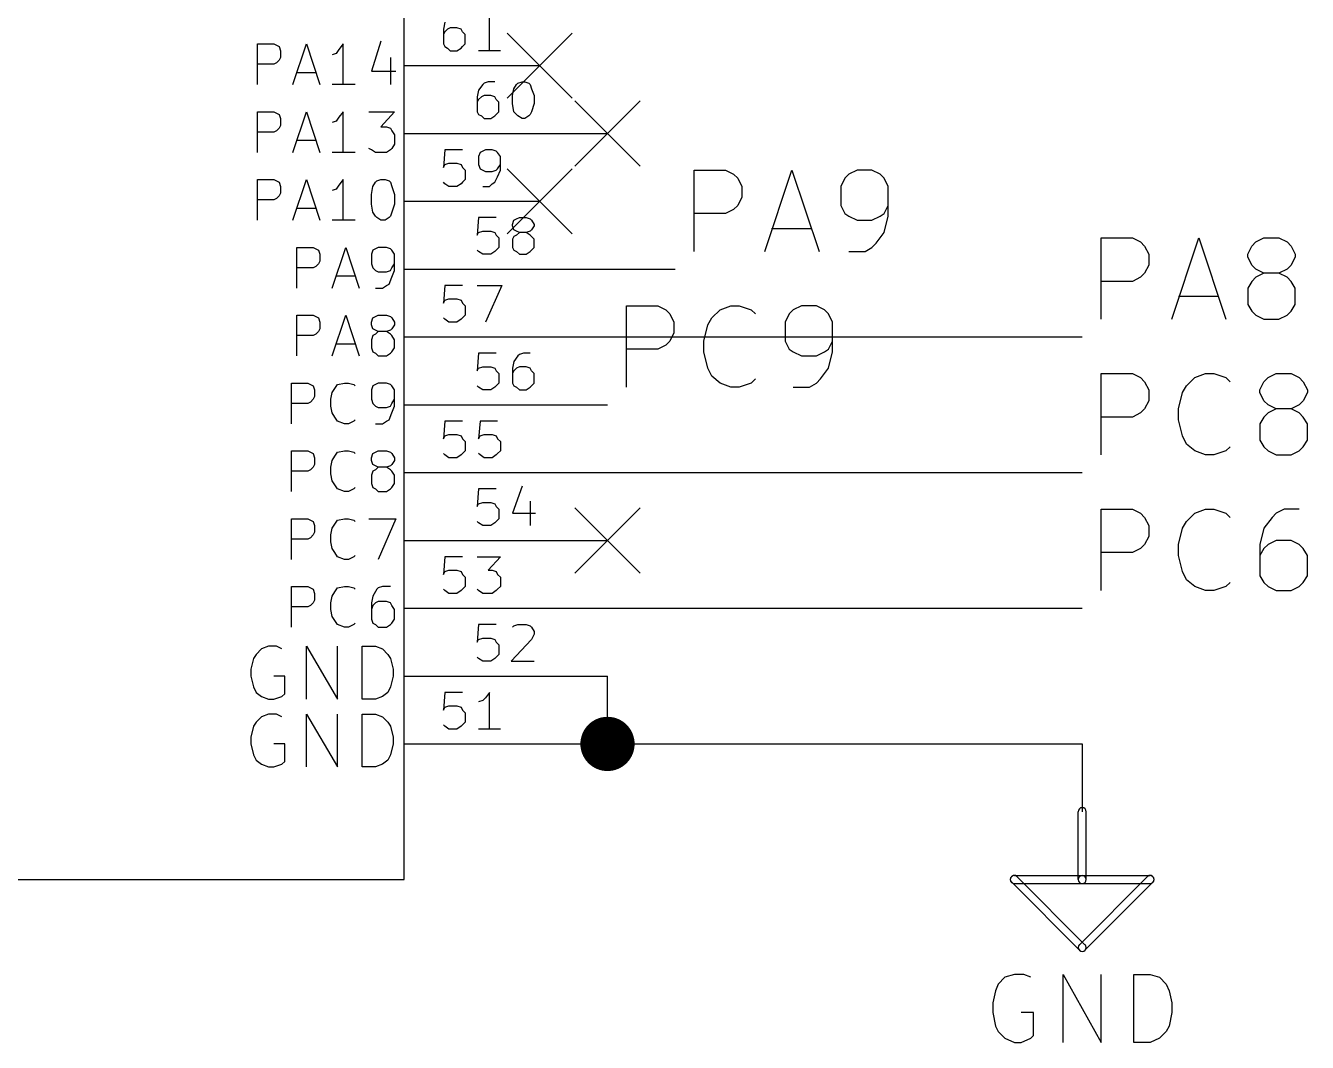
# Model space of a CAD drawing. Extents: x 10 to 287, y -200 to -10.
# Drawn here: x 58.95 to 82.96, y -151.64 to -132.6 of the extents above; entities that cross this region are included whole.
import ezdxf

# ---------------------------------------------------------------- set-up
doc = ezdxf.new("R2010")
doc.units = 0
doc.header["$MEASUREMENT"] = 0
doc.layers.add('BLACK', color=7, linetype='CONTINUOUS')

msp = doc.modelspace()

# ---------------------------------------------------------------- linework, layer by layer
at = {"layer": 'Black'}
for p, q in [((71.4756, -136.83), (71.4756, -135.306)), ((71.4756, -135.306), (72.0598, -135.306)), ((72.0598, -135.306), (72.2122, -135.382)), ((72.7964, -136.83), (73.3044, -135.306)), ((73.3044, -135.306), (73.8124, -136.83)), ((74.5236, -135.306), (74.3712, -135.382)), ((74.803, -135.306), (74.5236, -135.306)), ((74.9554, -135.382), (74.803, -135.306)), ((72.2122, -135.382), (72.2884, -135.458)), ((72.2884, -135.458), (72.3646, -135.611)), ((72.3646, -135.611), (72.3646, -135.814)), ((74.295, -135.458), (74.2188, -135.611)), ((74.2188, -135.611), (74.2188, -135.966)), ((74.3712, -135.382), (74.295, -135.458)), ((75.0316, -135.458), (74.9554, -135.382)), ((75.1078, -135.611), (75.0316, -135.458)), ((75.1078, -136.169), (75.1078, -135.611)), ((72.3646, -135.814), (72.2884, -135.966)), ((72.2122, -136.042), (72.0598, -136.119)), ((72.2884, -135.966), (72.2122, -136.042)), ((74.2188, -135.966), (74.295, -136.119)), ((75.0316, -136.119), (75.1078, -135.966)), ((72.0598, -136.119), (71.4756, -136.119)), ((74.295, -136.119), (74.3712, -136.169)), ((74.3712, -136.169), (74.5236, -136.246)), ((74.5236, -136.246), (74.803, -136.246)), ((74.803, -136.246), (74.9554, -136.169)), ((74.9554, -136.169), (75.0316, -136.119)), ((75.0316, -136.474), (75.1078, -136.169)), ((72.9234, -136.398), (73.66, -136.398)), ((74.8792, -136.677), (75.0316, -136.474)), ((79.0956, -138.1), (79.0956, -136.576)), ((79.0956, -136.576), (79.6798, -136.576)), ((79.6798, -136.576), (79.8322, -136.652)), ((80.4164, -138.1), (80.9244, -136.576)), ((80.9244, -136.576), (81.4324, -138.1)), ((81.9912, -136.652), (82.1436, -136.576)), ((82.1436, -136.576), (82.423, -136.576)), ((82.423, -136.576), (82.5754, -136.652)), ((74.676, -136.83), (74.803, -136.754)), ((74.803, -136.754), (74.8792, -136.677)), ((79.8322, -136.652), (79.9084, -136.728)), ((79.9084, -136.728), (79.9846, -136.881)), ((81.8388, -136.881), (81.915, -136.728)), ((81.915, -136.728), (81.9912, -136.652)), ((82.5754, -136.652), (82.6516, -136.728)), ((82.6516, -136.728), (82.7278, -136.881)), ((74.3712, -136.83), (74.676, -136.83)), ((79.9846, -136.881), (79.9846, -137.084)), ((81.8388, -136.931), (81.8388, -136.881)), ((81.915, -137.084), (81.8388, -136.931)), ((82.7278, -136.931), (82.6516, -137.084)), ((82.7278, -136.881), (82.7278, -136.931)), ((79.9084, -137.236), (79.8322, -137.312)), ((79.9846, -137.084), (79.9084, -137.236)), ((81.9912, -137.16), (81.915, -137.084)), ((82.1436, -137.236), (81.9912, -137.16)), ((82.1436, -137.236), (81.9912, -137.312)), ((82.423, -137.236), (82.1436, -137.236)), ((82.5754, -137.16), (82.423, -137.236)), ((82.5754, -137.312), (82.423, -137.236)), ((82.6516, -137.084), (82.5754, -137.16)), ((79.6798, -137.389), (79.0956, -137.389)), ((79.8322, -137.312), (79.6798, -137.389)), ((81.915, -137.389), (81.8388, -137.516)), ((81.8388, -137.516), (81.8388, -137.82)), ((81.9912, -137.312), (81.915, -137.389)), ((82.6516, -137.389), (82.5754, -137.312)), ((82.7278, -137.516), (82.6516, -137.389)), ((82.7278, -137.82), (82.7278, -137.516)), ((80.5434, -137.668), (81.28, -137.668)), ((70.2056, -139.37), (70.2056, -137.846)), ((70.2056, -137.846), (70.7898, -137.846)), ((70.7898, -137.846), (70.9422, -137.922)), ((70.9422, -137.922), (71.0184, -137.998)), ((71.0184, -137.998), (71.0946, -138.151)), ((71.8058, -138.074), (71.9582, -137.922)), ((71.9582, -137.922), (72.1614, -137.846)), ((72.1614, -137.846), (72.3138, -137.846)), ((72.3138, -137.846), (72.5424, -137.922)), ((72.5424, -137.922), (72.6186, -137.998)), ((73.2536, -137.998), (73.1774, -138.151)), ((73.3298, -137.922), (73.2536, -137.998)), ((73.4822, -137.846), (73.3298, -137.922)), ((73.7616, -137.846), (73.4822, -137.846)), ((73.914, -137.922), (73.7616, -137.846)), ((73.9902, -137.998), (73.914, -137.922)), ((74.0664, -138.151), (73.9902, -137.998)), ((81.8388, -137.82), (81.915, -137.947)), ((81.915, -137.947), (81.9912, -138.024)), ((82.5754, -138.024), (82.6516, -137.947)), ((82.6516, -137.947), (82.7278, -137.82)), ((71.0946, -138.151), (71.0946, -138.354)), ((71.6534, -138.506), (71.7296, -138.201)), ((71.7296, -138.201), (71.8058, -138.074)), ((73.1774, -138.151), (73.1774, -138.506)), ((74.0664, -138.709), (74.0664, -138.151)), ((81.9912, -138.024), (82.1436, -138.1)), ((82.1436, -138.1), (82.423, -138.1)), ((82.423, -138.1), (82.5754, -138.024)), ((71.0946, -138.354), (71.0184, -138.506)), ((70.7898, -138.659), (70.2056, -138.659)), ((70.9422, -138.582), (70.7898, -138.659)), ((71.0184, -138.506), (70.9422, -138.582)), ((71.6534, -138.709), (71.6534, -138.506)), ((71.7296, -139.014), (71.6534, -138.709)), ((73.1774, -138.506), (73.2536, -138.659)), ((73.2536, -138.659), (73.3298, -138.709)), ((73.3298, -138.709), (73.4822, -138.786)), ((73.7616, -138.786), (73.914, -138.709)), ((73.914, -138.709), (73.9902, -138.659)), ((73.9902, -138.659), (74.0664, -138.506)), ((73.9902, -139.014), (74.0664, -138.709)), ((73.4822, -138.786), (73.7616, -138.786)), ((71.8058, -139.167), (71.7296, -139.014)), ((71.9582, -139.294), (71.8058, -139.167)), ((72.6186, -139.217), (72.5424, -139.294)), ((73.7616, -139.294), (73.8378, -139.217)), ((73.8378, -139.217), (73.9902, -139.014)), ((79.0956, -140.64), (79.0956, -139.116)), ((79.0956, -139.116), (79.6798, -139.116)), ((79.6798, -139.116), (79.8322, -139.192)), ((79.8322, -139.192), (79.9084, -139.268)), ((80.6958, -139.344), (80.8482, -139.192)), ((80.8482, -139.192), (81.0514, -139.116)), ((81.0514, -139.116), (81.2038, -139.116)), ((81.2038, -139.116), (81.4324, -139.192)), ((81.4324, -139.192), (81.5086, -139.268)), ((82.1436, -139.268), (82.2198, -139.192)), ((82.2198, -139.192), (82.3722, -139.116)), ((82.3722, -139.116), (82.6516, -139.116)), ((82.6516, -139.116), (82.804, -139.192)), ((82.804, -139.192), (82.8802, -139.268)), ((72.1614, -139.37), (71.9582, -139.294)), ((72.3138, -139.37), (72.1614, -139.37)), ((72.5424, -139.294), (72.3138, -139.37)), ((73.3298, -139.37), (73.6346, -139.37)), ((73.6346, -139.37), (73.7616, -139.294)), ((79.9084, -139.268), (79.9846, -139.421)), ((79.9846, -139.421), (79.9846, -139.624)), ((80.6196, -139.471), (80.6958, -139.344)), ((82.0674, -139.421), (82.1436, -139.268)), ((82.0674, -139.471), (82.0674, -139.421)), ((82.8802, -139.268), (82.9564, -139.421)), ((82.9564, -139.421), (82.9564, -139.471)), ((79.9846, -139.624), (79.9084, -139.776)), ((80.5434, -139.776), (80.6196, -139.471)), ((82.1436, -139.624), (82.0674, -139.471)), ((82.2198, -139.7), (82.1436, -139.624)), ((82.8802, -139.624), (82.804, -139.7)), ((82.9564, -139.471), (82.8802, -139.624)), ((79.6798, -139.929), (79.0956, -139.929)), ((79.8322, -139.852), (79.6798, -139.929)), ((79.9084, -139.776), (79.8322, -139.852)), ((80.5434, -139.979), (80.5434, -139.776)), ((82.1436, -139.929), (82.0674, -140.056)), ((82.2198, -139.852), (82.1436, -139.929)), ((82.3722, -139.776), (82.2198, -139.7)), ((82.3722, -139.776), (82.2198, -139.852)), ((82.6516, -139.776), (82.3722, -139.776)), ((82.804, -139.7), (82.6516, -139.776)), ((82.804, -139.852), (82.6516, -139.776)), ((82.8802, -139.929), (82.804, -139.852)), ((82.9564, -140.056), (82.8802, -139.929)), ((80.6196, -140.284), (80.5434, -139.979)), ((82.0674, -140.056), (82.0674, -140.36)), ((82.9564, -140.36), (82.9564, -140.056)), ((80.6958, -140.437), (80.6196, -140.284)), ((82.0674, -140.36), (82.1436, -140.487)), ((82.8802, -140.487), (82.9564, -140.36)), ((80.8482, -140.564), (80.6958, -140.437)), ((81.0514, -140.64), (80.8482, -140.564)), ((81.2038, -140.64), (81.0514, -140.64)), ((81.4324, -140.564), (81.2038, -140.64)), ((81.5086, -140.487), (81.4324, -140.564)), ((82.1436, -140.487), (82.2198, -140.564)), ((82.2198, -140.564), (82.3722, -140.64)), ((82.3722, -140.64), (82.6516, -140.64)), ((82.6516, -140.64), (82.804, -140.564)), ((82.804, -140.564), (82.8802, -140.487)), ((79.0956, -143.18), (79.0956, -141.656)), ((79.0956, -141.656), (79.6798, -141.656)), ((79.6798, -141.656), (79.8322, -141.732)), ((79.8322, -141.732), (79.9084, -141.808)), ((79.9084, -141.808), (79.9846, -141.961)), ((80.6958, -141.884), (80.8482, -141.732)), ((80.8482, -141.732), (81.0514, -141.656)), ((81.0514, -141.656), (81.2038, -141.656)), ((81.2038, -141.656), (81.4324, -141.732)), ((81.4324, -141.732), (81.5086, -141.808)), ((82.296, -141.808), (82.1436, -142.011)), ((82.3722, -141.732), (82.296, -141.808)), ((82.5246, -141.656), (82.3722, -141.732)), ((82.804, -141.656), (82.5246, -141.656)), ((79.9846, -141.961), (79.9846, -142.164)), ((80.5434, -142.316), (80.6196, -142.011)), ((80.6196, -142.011), (80.6958, -141.884)), ((82.1436, -142.011), (82.0674, -142.316)), ((79.9084, -142.316), (79.8322, -142.392)), ((79.9846, -142.164), (79.9084, -142.316)), ((80.5434, -142.519), (80.5434, -142.316)), ((82.0674, -142.316), (82.0674, -142.9)), ((82.2198, -142.316), (82.1436, -142.392)), ((82.3722, -142.24), (82.2198, -142.316)), ((82.6516, -142.24), (82.3722, -142.24)), ((82.804, -142.316), (82.6516, -142.24)), ((82.8802, -142.392), (82.804, -142.316)), ((79.6798, -142.469), (79.0956, -142.469)), ((79.8322, -142.392), (79.6798, -142.469)), ((80.6196, -142.824), (80.5434, -142.519)), ((82.1436, -142.392), (82.0674, -142.519)), ((82.9564, -142.519), (82.8802, -142.392)), ((82.9564, -142.9), (82.9564, -142.519)), ((80.6958, -142.977), (80.6196, -142.824)), ((80.8482, -143.104), (80.6958, -142.977)), ((81.5086, -143.027), (81.4324, -143.104)), ((82.0674, -142.9), (82.1436, -143.027)), ((82.1436, -143.027), (82.2198, -143.104)), ((82.804, -143.104), (82.8802, -143.027)), ((82.8802, -143.027), (82.9564, -142.9)), ((81.0514, -143.18), (80.8482, -143.104)), ((81.2038, -143.18), (81.0514, -143.18)), ((81.4324, -143.104), (81.2038, -143.18)), ((82.2198, -143.104), (82.3722, -143.18)), ((82.3722, -143.18), (82.6516, -143.18)), ((82.6516, -143.18), (82.804, -143.104))]:
    msp.add_line(p, q, dxfattribs=at)
at = {"layer": 'Blue 2'}
for p, q in [((67.9704, -132.74), (69.1896, -133.96)), ((69.1896, -132.74), (67.9704, -133.96)), ((69.2404, -134.01), (70.4596, -135.23)), ((70.4596, -134.01), (69.2404, -135.23)), ((67.9704, -135.28), (69.1896, -136.5)), ((69.1896, -135.28), (67.9704, -136.5)), ((69.2404, -141.63), (70.4596, -142.85)), ((70.4596, -141.63), (69.2404, -142.85))]:
    msp.add_line(p, q, dxfattribs=at)
at = {"layer": 'Cyan 2'}
for p, q in [((63.2968, -133.706), (63.2968, -132.944)), ((63.2968, -132.944), (63.6016, -132.944)), ((63.6016, -132.944), (63.6524, -132.969)), ((63.6524, -132.969), (63.7032, -132.994)), ((63.9572, -133.706), (64.2112, -132.944)), ((64.2112, -132.944), (64.4652, -133.706)), ((64.897, -132.944), (64.8208, -133.045)), ((64.897, -133.706), (64.897, -132.944)), ((65.6082, -132.893), (65.4304, -133.452)), ((63.7032, -132.994), (63.7286, -133.071)), ((63.7286, -133.198), (63.7032, -133.248)), ((63.7286, -133.071), (63.7286, -133.198)), ((64.77, -133.121), (64.6938, -133.147)), ((64.8208, -133.045), (64.77, -133.121)), ((65.786, -133.198), (65.786, -133.706)), ((63.6016, -133.325), (63.2968, -133.325)), ((63.6524, -133.299), (63.6016, -133.325)), ((63.7032, -133.248), (63.6524, -133.299)), ((65.4304, -133.452), (65.8876, -133.452)), ((64.0334, -133.477), (64.389, -133.477)), ((65.1256, -133.706), (64.6938, -133.706)), ((63.2968, -134.976), (63.2968, -134.214)), ((63.2968, -134.214), (63.6016, -134.214)), ((63.6016, -134.214), (63.6524, -134.239)), ((63.6524, -134.239), (63.7032, -134.264)), ((63.7032, -134.264), (63.7286, -134.341)), ((63.7286, -134.341), (63.7286, -134.468)), ((63.9572, -134.976), (64.2112, -134.214)), ((64.2112, -134.214), (64.4652, -134.976)), ((64.77, -134.391), (64.6938, -134.417)), ((64.8208, -134.315), (64.77, -134.391)), ((64.897, -134.214), (64.8208, -134.315)), ((64.897, -134.976), (64.897, -134.214)), ((65.3796, -134.214), (65.8622, -134.214)), ((65.8622, -134.214), (65.6082, -134.493)), ((63.6016, -134.595), (63.2968, -134.595)), ((63.6524, -134.569), (63.6016, -134.595)), ((63.7032, -134.518), (63.6524, -134.569)), ((63.7286, -134.468), (63.7032, -134.518)), ((65.6082, -134.493), (65.7098, -134.493)), ((65.7098, -134.493), (65.786, -134.518)), ((65.786, -134.518), (65.8114, -134.569)), ((65.8114, -134.569), (65.8622, -134.645)), ((65.8622, -134.645), (65.8622, -134.823)), ((64.0334, -134.747), (64.389, -134.747)), ((65.8622, -134.823), (65.8114, -134.899)), ((65.1256, -134.976), (64.6938, -134.976)), ((65.4304, -134.925), (65.3796, -134.899)), ((65.5066, -134.976), (65.4304, -134.925)), ((65.7098, -134.976), (65.5066, -134.976)), ((65.786, -134.925), (65.7098, -134.976)), ((65.8114, -134.899), (65.786, -134.925)), ((63.2968, -136.246), (63.2968, -135.484)), ((63.2968, -135.484), (63.6016, -135.484)), ((63.6016, -135.484), (63.6524, -135.509)), ((63.6524, -135.509), (63.7032, -135.534)), ((63.7032, -135.534), (63.7286, -135.611)), ((63.7286, -135.611), (63.7286, -135.738)), ((63.9572, -136.246), (64.2112, -135.484)), ((64.2112, -135.484), (64.4652, -136.246)), ((64.8208, -135.585), (64.77, -135.661)), ((64.897, -135.484), (64.8208, -135.585)), ((64.897, -136.246), (64.897, -135.484)), ((65.4304, -135.763), (65.4558, -135.611)), ((65.4558, -135.611), (65.5066, -135.534)), ((65.5066, -135.534), (65.532, -135.509)), ((65.532, -135.509), (65.6082, -135.484)), ((65.6082, -135.484), (65.6844, -135.484)), ((65.6844, -135.484), (65.7606, -135.509)), ((65.7606, -135.509), (65.786, -135.534)), ((65.786, -135.534), (65.8114, -135.611)), ((65.8114, -135.611), (65.8622, -135.763)), ((63.6524, -135.839), (63.6016, -135.865)), ((63.7032, -135.788), (63.6524, -135.839)), ((63.7286, -135.738), (63.7032, -135.788)), ((64.77, -135.661), (64.6938, -135.687)), ((65.4304, -135.941), (65.4304, -135.763)), ((65.8622, -135.763), (65.8622, -135.941)), ((63.6016, -135.865), (63.2968, -135.865)), ((64.0334, -136.017), (64.389, -136.017)), ((65.4558, -136.093), (65.4304, -135.941)), ((65.5066, -136.169), (65.4558, -136.093)), ((65.8114, -136.093), (65.786, -136.169)), ((65.8622, -135.941), (65.8114, -136.093)), ((65.1256, -136.246), (64.6938, -136.246)), ((65.532, -136.195), (65.5066, -136.169)), ((65.6082, -136.246), (65.532, -136.195)), ((65.6844, -136.246), (65.6082, -136.246)), ((65.7606, -136.195), (65.6844, -136.246)), ((65.786, -136.169), (65.7606, -136.195)), ((64.0334, -137.516), (64.0334, -136.754)), ((64.0334, -136.754), (64.3382, -136.754)), ((64.3382, -136.754), (64.389, -136.779)), ((64.389, -136.779), (64.4398, -136.804)), ((64.4398, -136.804), (64.4652, -136.881)), ((64.6938, -137.516), (64.9478, -136.754)), ((64.9478, -136.754), (65.2018, -137.516)), ((65.4558, -136.804), (65.4304, -136.881)), ((65.5066, -136.779), (65.4558, -136.804)), ((65.5574, -136.754), (65.5066, -136.779)), ((65.7098, -136.754), (65.5574, -136.754)), ((65.786, -136.779), (65.7098, -136.754)), ((65.8114, -136.804), (65.786, -136.779)), ((65.8622, -136.881), (65.8114, -136.804)), ((64.4652, -137.008), (64.4398, -137.058)), ((64.4652, -136.881), (64.4652, -137.008)), ((65.4304, -136.881), (65.4304, -137.058)), ((65.8622, -137.185), (65.8622, -136.881)), ((64.3382, -137.135), (64.0334, -137.135)), ((64.389, -137.109), (64.3382, -137.135)), ((64.4398, -137.058), (64.389, -137.109)), ((64.77, -137.287), (65.1256, -137.287)), ((65.4304, -137.058), (65.4558, -137.135)), ((65.4558, -137.135), (65.5066, -137.185)), ((65.5066, -137.185), (65.5574, -137.211)), ((65.5574, -137.211), (65.7098, -137.211)), ((65.7098, -137.211), (65.786, -137.185)), ((65.786, -137.185), (65.8114, -137.135)), ((65.8114, -137.135), (65.8622, -137.058)), ((65.8114, -137.312), (65.8622, -137.185)), ((65.5066, -137.516), (65.6336, -137.516)), ((65.6336, -137.516), (65.7098, -137.465)), ((65.7098, -137.465), (65.7606, -137.439)), ((65.7606, -137.439), (65.8114, -137.312)), ((64.0334, -138.786), (64.0334, -138.024)), ((64.0334, -138.024), (64.3382, -138.024)), ((64.3382, -138.024), (64.389, -138.049)), ((64.389, -138.049), (64.4398, -138.074)), ((64.4398, -138.074), (64.4652, -138.151)), ((64.4652, -138.151), (64.4652, -138.278)), ((64.6938, -138.786), (64.9478, -138.024)), ((64.9478, -138.024), (65.2018, -138.786)), ((65.4304, -138.151), (65.4558, -138.074)), ((65.4304, -138.201), (65.4304, -138.151)), ((65.4558, -138.278), (65.4304, -138.201)), ((65.4558, -138.074), (65.5066, -138.049)), ((65.5066, -138.049), (65.5574, -138.024)), ((65.5574, -138.024), (65.7098, -138.024)), ((65.7098, -138.024), (65.786, -138.049)), ((65.786, -138.049), (65.8114, -138.074)), ((65.8114, -138.074), (65.8622, -138.151)), ((65.8622, -138.201), (65.8114, -138.278)), ((65.8622, -138.151), (65.8622, -138.201)), ((64.3382, -138.405), (64.0334, -138.405)), ((64.389, -138.379), (64.3382, -138.405)), ((64.4398, -138.328), (64.389, -138.379)), ((64.4652, -138.278), (64.4398, -138.328)), ((65.4558, -138.405), (65.4304, -138.481)), ((65.4304, -138.481), (65.4304, -138.633)), ((65.5066, -138.303), (65.4558, -138.278)), ((65.5066, -138.379), (65.4558, -138.405)), ((65.5574, -138.328), (65.5066, -138.303)), ((65.5574, -138.328), (65.5066, -138.379)), ((65.7098, -138.328), (65.5574, -138.328)), ((65.786, -138.303), (65.7098, -138.328)), ((65.786, -138.379), (65.7098, -138.328)), ((65.8114, -138.278), (65.786, -138.303)), ((65.8114, -138.405), (65.786, -138.379)), ((65.8622, -138.481), (65.8114, -138.405)), ((65.8622, -138.633), (65.8622, -138.481)), ((64.77, -138.557), (65.1256, -138.557)), ((65.4304, -138.633), (65.4558, -138.709)), ((65.4558, -138.709), (65.5066, -138.735)), ((65.5066, -138.735), (65.5574, -138.786)), ((65.7098, -138.786), (65.786, -138.735)), ((65.786, -138.735), (65.8114, -138.709)), ((65.8114, -138.709), (65.8622, -138.633)), ((65.5574, -138.786), (65.7098, -138.786)), ((63.9318, -140.056), (63.9318, -139.294)), ((63.9318, -139.294), (64.2366, -139.294)), ((64.2366, -139.294), (64.2874, -139.319)), ((64.2874, -139.319), (64.3382, -139.344)), ((64.3382, -139.344), (64.3636, -139.421)), ((64.3636, -139.421), (64.3636, -139.548)), ((64.6938, -139.471), (64.7446, -139.395)), ((64.7446, -139.395), (64.7954, -139.319)), ((64.7954, -139.319), (64.9224, -139.294)), ((64.9224, -139.294), (64.9986, -139.294)), ((64.9986, -139.294), (65.1002, -139.319)), ((65.1002, -139.319), (65.1256, -139.344)), ((65.4558, -139.344), (65.4304, -139.421)), ((65.4304, -139.421), (65.4304, -139.598)), ((65.5066, -139.319), (65.4558, -139.344)), ((65.5574, -139.294), (65.5066, -139.319)), ((65.7098, -139.294), (65.5574, -139.294)), ((65.786, -139.319), (65.7098, -139.294)), ((65.8114, -139.344), (65.786, -139.319)), ((65.8622, -139.421), (65.8114, -139.344)), ((65.8622, -139.725), (65.8622, -139.421)), ((64.2366, -139.675), (63.9318, -139.675)), ((64.2874, -139.649), (64.2366, -139.675)), ((64.3382, -139.598), (64.2874, -139.649)), ((64.3636, -139.548), (64.3382, -139.598)), ((64.6684, -139.598), (64.6938, -139.471)), ((64.6684, -139.725), (64.6684, -139.598)), ((65.4304, -139.598), (65.4558, -139.675)), ((65.4558, -139.675), (65.5066, -139.725)), ((65.786, -139.725), (65.8114, -139.675)), ((65.8114, -139.675), (65.8622, -139.598)), ((64.6938, -139.852), (64.6684, -139.725)), ((64.7446, -139.929), (64.6938, -139.852)), ((64.7954, -140.005), (64.7446, -139.929)), ((65.5066, -139.725), (65.5574, -139.751)), ((65.5574, -139.751), (65.7098, -139.751)), ((65.7098, -139.751), (65.786, -139.725)), ((65.7606, -139.979), (65.8114, -139.852)), ((65.8114, -139.852), (65.8622, -139.725)), ((64.9224, -140.056), (64.7954, -140.005)), ((64.9986, -140.056), (64.9224, -140.056)), ((65.1002, -140.005), (64.9986, -140.056)), ((65.1256, -139.979), (65.1002, -140.005)), ((65.5066, -140.056), (65.6336, -140.056)), ((65.6336, -140.056), (65.7098, -140.005)), ((65.7098, -140.005), (65.7606, -139.979)), ((63.9318, -141.326), (63.9318, -140.564)), ((63.9318, -140.564), (64.2366, -140.564)), ((64.2366, -140.564), (64.2874, -140.589)), ((64.2874, -140.589), (64.3382, -140.614)), ((64.3382, -140.614), (64.3636, -140.691)), ((64.7446, -140.665), (64.7954, -140.589)), ((64.7954, -140.589), (64.9224, -140.564)), ((64.9224, -140.564), (64.9986, -140.564)), ((64.9986, -140.564), (65.1002, -140.589)), ((65.1002, -140.589), (65.1256, -140.614)), ((65.4304, -140.691), (65.4558, -140.614)), ((65.4558, -140.614), (65.5066, -140.589)), ((65.5066, -140.589), (65.5574, -140.564)), ((65.5574, -140.564), (65.7098, -140.564)), ((65.7098, -140.564), (65.786, -140.589)), ((65.786, -140.589), (65.8114, -140.614)), ((65.8114, -140.614), (65.8622, -140.691)), ((64.3382, -140.868), (64.2874, -140.919)), ((64.3636, -140.818), (64.3382, -140.868)), ((64.3636, -140.691), (64.3636, -140.818)), ((64.6684, -140.868), (64.6938, -140.741)), ((64.6684, -140.995), (64.6684, -140.868)), ((64.6938, -140.741), (64.7446, -140.665)), ((65.4304, -140.741), (65.4304, -140.691)), ((65.4558, -140.818), (65.4304, -140.741)), ((65.5066, -140.843), (65.4558, -140.818)), ((65.5574, -140.868), (65.5066, -140.843)), ((65.5574, -140.868), (65.5066, -140.919)), ((65.7098, -140.868), (65.5574, -140.868)), ((65.786, -140.843), (65.7098, -140.868)), ((65.786, -140.919), (65.7098, -140.868)), ((65.8114, -140.818), (65.786, -140.843)), ((65.8622, -140.741), (65.8114, -140.818)), ((65.8622, -140.691), (65.8622, -140.741)), ((64.2366, -140.945), (63.9318, -140.945)), ((64.2874, -140.919), (64.2366, -140.945)), ((64.6938, -141.122), (64.6684, -140.995)), ((64.7446, -141.199), (64.6938, -141.122)), ((65.4558, -140.945), (65.4304, -141.021)), ((65.4304, -141.021), (65.4304, -141.173)), ((65.5066, -140.919), (65.4558, -140.945)), ((65.8114, -140.945), (65.786, -140.919)), ((65.8622, -141.021), (65.8114, -140.945)), ((65.8622, -141.173), (65.8622, -141.021)), ((64.7954, -141.275), (64.7446, -141.199)), ((64.9224, -141.326), (64.7954, -141.275)), ((64.9986, -141.326), (64.9224, -141.326)), ((65.1002, -141.275), (64.9986, -141.326)), ((65.1256, -141.249), (65.1002, -141.275)), ((65.4304, -141.173), (65.4558, -141.249)), ((65.4558, -141.249), (65.5066, -141.275)), ((65.5066, -141.275), (65.5574, -141.326)), ((65.5574, -141.326), (65.7098, -141.326)), ((65.7098, -141.326), (65.786, -141.275)), ((65.786, -141.275), (65.8114, -141.249)), ((65.8114, -141.249), (65.8622, -141.173)), ((63.9318, -142.596), (63.9318, -141.834)), ((63.9318, -141.834), (64.2366, -141.834)), ((64.2366, -141.834), (64.2874, -141.859)), ((64.7954, -141.859), (64.9224, -141.834)), ((64.9224, -141.834), (64.9986, -141.834)), ((64.9986, -141.834), (65.1002, -141.859)), ((65.3796, -141.834), (65.8876, -141.834)), ((65.8876, -141.834), (65.5574, -142.596)), ((64.2874, -141.859), (64.3382, -141.884)), ((64.3382, -141.884), (64.3636, -141.961)), ((64.3636, -142.088), (64.3382, -142.138)), ((64.3636, -141.961), (64.3636, -142.088)), ((64.6684, -142.138), (64.6938, -142.011)), ((64.6938, -142.011), (64.7446, -141.935)), ((64.7446, -141.935), (64.7954, -141.859)), ((65.1002, -141.859), (65.1256, -141.884)), ((64.2366, -142.215), (63.9318, -142.215)), ((64.2874, -142.189), (64.2366, -142.215)), ((64.3382, -142.138), (64.2874, -142.189)), ((64.6684, -142.265), (64.6684, -142.138)), ((64.6938, -142.392), (64.6684, -142.265)), ((64.7446, -142.469), (64.6938, -142.392)), ((64.7954, -142.545), (64.7446, -142.469)), ((64.9224, -142.596), (64.7954, -142.545)), ((65.1002, -142.545), (64.9986, -142.596)), ((65.1256, -142.519), (65.1002, -142.545)), ((64.9986, -142.596), (64.9224, -142.596)), ((63.9318, -143.866), (63.9318, -143.104)), ((63.9318, -143.104), (64.2366, -143.104)), ((64.2366, -143.104), (64.2874, -143.129)), ((64.2874, -143.129), (64.3382, -143.154)), ((64.3382, -143.154), (64.3636, -143.231)), ((64.3636, -143.231), (64.3636, -143.358)), ((64.6684, -143.408), (64.6938, -143.281)), ((64.6938, -143.281), (64.7446, -143.205)), ((64.7446, -143.205), (64.7954, -143.129)), ((64.7954, -143.129), (64.9224, -143.104)), ((64.9224, -143.104), (64.9986, -143.104)), ((64.9986, -143.104), (65.1002, -143.129)), ((65.1002, -143.129), (65.1256, -143.154)), ((65.4558, -143.281), (65.4304, -143.408)), ((65.532, -143.154), (65.4558, -143.281)), ((65.5574, -143.129), (65.532, -143.154)), ((65.6336, -143.104), (65.5574, -143.129)), ((65.786, -143.104), (65.6336, -143.104)), ((64.2366, -143.485), (63.9318, -143.485)), ((64.2874, -143.459), (64.2366, -143.485)), ((64.3382, -143.408), (64.2874, -143.459)), ((64.3636, -143.358), (64.3382, -143.408)), ((64.6684, -143.535), (64.6684, -143.408)), ((64.6938, -143.662), (64.6684, -143.535)), ((65.4304, -143.408), (65.4304, -143.713)), ((65.4558, -143.459), (65.4304, -143.535)), ((65.5066, -143.408), (65.4558, -143.459)), ((65.5574, -143.383), (65.5066, -143.408)), ((65.7098, -143.383), (65.5574, -143.383)), ((65.786, -143.408), (65.7098, -143.383)), ((65.8114, -143.459), (65.786, -143.408)), ((65.8622, -143.535), (65.8114, -143.459)), ((65.8622, -143.713), (65.8622, -143.535)), ((64.7446, -143.739), (64.6938, -143.662)), ((64.7954, -143.815), (64.7446, -143.739)), ((65.4304, -143.713), (65.4558, -143.789)), ((65.8114, -143.789), (65.8622, -143.713)), ((64.9224, -143.866), (64.7954, -143.815)), ((64.9986, -143.866), (64.9224, -143.866)), ((65.1002, -143.815), (64.9986, -143.866)), ((65.1256, -143.789), (65.1002, -143.815)), ((65.4558, -143.789), (65.5066, -143.815)), ((65.5066, -143.815), (65.5574, -143.866)), ((65.5574, -143.866), (65.7098, -143.866)), ((65.7098, -143.866), (65.786, -143.815)), ((65.786, -143.815), (65.8114, -143.789)), ((63.5, -144.221), (63.373, -144.272)), ((63.6524, -144.221), (63.5, -144.221)), ((63.754, -144.272), (63.6524, -144.221)), ((64.2112, -145.212), (64.2112, -144.221)), ((64.2112, -144.221), (64.7954, -145.212)), ((64.7954, -145.212), (64.7954, -144.221)), ((65.2526, -145.212), (65.2526, -144.221)), ((65.2526, -144.221), (65.5066, -144.221)), ((65.5066, -144.221), (65.6336, -144.272)), ((63.2206, -144.45), (63.1698, -144.653)), ((63.2714, -144.374), (63.2206, -144.45)), ((63.373, -144.272), (63.2714, -144.374)), ((65.6336, -144.272), (65.7352, -144.374)), ((65.7352, -144.374), (65.786, -144.45)), ((65.786, -144.45), (65.8368, -144.653)), ((63.1698, -144.653), (63.1698, -144.78)), ((65.8368, -144.653), (65.8368, -144.78)), ((63.1698, -144.78), (63.2206, -144.983)), ((63.8048, -144.78), (63.6016, -144.78)), ((63.8048, -145.11), (63.8048, -144.78)), ((65.8368, -144.78), (65.786, -144.983)), ((63.2206, -144.983), (63.2714, -145.085)), ((63.2714, -145.085), (63.373, -145.161)), ((63.373, -145.161), (63.5, -145.212)), ((63.5, -145.212), (63.6016, -145.212)), ((63.6016, -145.212), (63.754, -145.161)), ((63.754, -145.161), (63.8048, -145.11)), ((65.5066, -145.212), (65.2526, -145.212)), ((65.6336, -145.161), (65.5066, -145.212)), ((65.7352, -145.085), (65.6336, -145.161)), ((65.786, -144.983), (65.7352, -145.085)), ((63.2714, -145.644), (63.2206, -145.72)), ((63.373, -145.542), (63.2714, -145.644)), ((63.5, -145.491), (63.373, -145.542)), ((63.6524, -145.491), (63.5, -145.491)), ((63.754, -145.542), (63.6524, -145.491)), ((64.2112, -146.482), (64.2112, -145.491)), ((64.2112, -145.491), (64.7954, -146.482)), ((64.7954, -146.482), (64.7954, -145.491)), ((65.2526, -146.482), (65.2526, -145.491)), ((65.2526, -145.491), (65.5066, -145.491)), ((65.5066, -145.491), (65.6336, -145.542)), ((65.6336, -145.542), (65.7352, -145.644)), ((65.7352, -145.644), (65.786, -145.72)), ((63.2206, -145.72), (63.1698, -145.923)), ((63.1698, -145.923), (63.1698, -146.05)), ((65.786, -145.72), (65.8368, -145.923)), ((65.8368, -145.923), (65.8368, -146.05)), ((63.1698, -146.05), (63.2206, -146.253)), ((63.8048, -146.05), (63.6016, -146.05)), ((63.8048, -146.38), (63.8048, -146.05)), ((65.8368, -146.05), (65.786, -146.253)), ((63.2206, -146.253), (63.2714, -146.355)), ((63.2714, -146.355), (63.373, -146.431)), ((63.754, -146.431), (63.8048, -146.38)), ((65.7352, -146.355), (65.6336, -146.431)), ((65.786, -146.253), (65.7352, -146.355)), ((63.373, -146.431), (63.5, -146.482)), ((63.5, -146.482), (63.6016, -146.482)), ((63.6016, -146.482), (63.754, -146.431)), ((65.5066, -146.482), (65.2526, -146.482)), ((65.6336, -146.431), (65.5066, -146.482)), ((77.2922, -150.419), (77.1652, -150.546)), ((77.47, -150.368), (77.2922, -150.419)), ((77.6478, -150.368), (77.47, -150.368)), ((77.7748, -150.419), (77.6478, -150.368)), ((78.3844, -151.638), (78.3844, -150.368)), ((78.3844, -150.368), (79.0956, -151.638)), ((79.0956, -151.638), (79.0956, -150.368)), ((79.7052, -151.638), (79.7052, -150.368)), ((79.7052, -150.368), (80.01, -150.368)), ((80.01, -150.368), (80.1878, -150.419)), ((80.1878, -150.419), (80.3148, -150.546)), ((77.1144, -150.673), (77.0636, -150.901)), ((77.1652, -150.546), (77.1144, -150.673)), ((80.3148, -150.546), (80.3656, -150.673)), ((80.3656, -150.673), (80.4164, -150.901)), ((77.0636, -150.901), (77.0636, -151.079)), ((80.4164, -150.901), (80.4164, -151.079)), ((77.0636, -151.079), (77.1144, -151.333)), ((77.8256, -151.079), (77.597, -151.079)), ((77.8256, -151.511), (77.8256, -151.079)), ((80.4164, -151.079), (80.3656, -151.333)), ((77.1144, -151.333), (77.1652, -151.435)), ((77.1652, -151.435), (77.2922, -151.562)), ((80.3148, -151.435), (80.1878, -151.562)), ((80.3656, -151.333), (80.3148, -151.435)), ((77.2922, -151.562), (77.47, -151.638)), ((77.47, -151.638), (77.597, -151.638)), ((77.597, -151.638), (77.7748, -151.562)), ((77.7748, -151.562), (77.8256, -151.511)), ((80.01, -151.638), (79.7052, -151.638)), ((80.1878, -151.562), (80.01, -151.638))]:
    msp.add_line(p, q, dxfattribs=at)
at = {"layer": 'Green 2'}
for p, q in [((69.85, -137.16), (71.12, -137.16)), ((68.58, -138.43), (78.74, -138.43)), ((68.58, -140.97), (78.74, -140.97)), ((68.58, -143.51), (78.74, -143.51)), ((69.85, -146.05), (69.85, -144.78)), ((68.58, -146.05), (78.74, -146.05)), ((78.74, -146.05), (78.74, -147.32))]:
    msp.add_line(p, q, dxfattribs=at)
at = {"layer": 'Green 2', "const_width": 0.508}
msp.add_lwpolyline([(69.596, -146.05, 1), (70.104, -146.05, 1)], format="xyb", close=True, dxfattribs=at)
at = {"layer": 'Red 2'}
for p, q in [((66.04, -148.59), (66.04, -82.55)), ((67.6402, -133.071), (67.6402, -132.385)), ((66.802, -132.537), (66.7766, -132.664)), ((66.7766, -132.664), (66.7766, -132.944)), ((66.802, -132.715), (66.7766, -132.766)), ((66.8528, -132.664), (66.802, -132.715)), ((66.9036, -132.639), (66.8528, -132.664)), ((67.0306, -132.639), (66.9036, -132.639)), ((67.1068, -132.664), (67.0306, -132.639)), ((67.1322, -132.715), (67.1068, -132.664)), ((67.183, -132.766), (67.1322, -132.715)), ((66.7766, -132.944), (66.802, -132.994)), ((67.1322, -132.994), (67.183, -132.944)), ((67.183, -132.944), (67.183, -132.766)), ((66.802, -132.994), (66.8528, -133.02)), ((66.8528, -133.02), (66.9036, -133.071)), ((66.9036, -133.071), (67.0306, -133.071)), ((67.0306, -133.071), (67.1068, -133.02)), ((67.1068, -133.02), (67.1322, -132.994)), ((67.8434, -133.071), (67.437, -133.071)), ((66.04, -133.35), (68.58, -133.35)), ((67.5386, -133.68), (67.5132, -133.706)), ((67.6148, -133.655), (67.5386, -133.68)), ((67.7418, -133.655), (67.6148, -133.655)), ((68.1482, -133.706), (68.1736, -133.68)), ((68.1736, -133.68), (68.2498, -133.655)), ((68.2498, -133.655), (68.3006, -133.655)), ((68.3006, -133.655), (68.3768, -133.68)), ((68.3768, -133.68), (68.4022, -133.706)), ((67.437, -133.807), (67.4116, -133.934)), ((67.4116, -133.934), (67.4116, -134.214)), ((67.5132, -133.706), (67.437, -133.807)), ((67.4878, -133.934), (67.437, -133.985)), ((67.5386, -133.909), (67.4878, -133.934)), ((67.6656, -133.909), (67.5386, -133.909)), ((67.7418, -133.934), (67.6656, -133.909)), ((67.7672, -133.985), (67.7418, -133.934)), ((68.072, -133.909), (68.0974, -133.782)), ((68.072, -134.061), (68.072, -133.909)), ((68.0974, -133.782), (68.1482, -133.706)), ((68.4022, -133.706), (68.4276, -133.782)), ((68.4276, -133.782), (68.4784, -133.909)), ((68.4784, -133.909), (68.4784, -134.061)), ((67.437, -133.985), (67.4116, -134.036)), ((67.818, -134.036), (67.7672, -133.985)), ((67.818, -134.214), (67.818, -134.036)), ((68.0974, -134.214), (68.072, -134.061)), ((68.4784, -134.061), (68.4276, -134.214)), ((67.4116, -134.214), (67.437, -134.264)), ((67.437, -134.264), (67.4878, -134.29)), ((67.4878, -134.29), (67.5386, -134.341)), ((67.5386, -134.341), (67.6656, -134.341)), ((67.6656, -134.341), (67.7418, -134.29)), ((67.7418, -134.29), (67.7672, -134.264)), ((67.7672, -134.264), (67.818, -134.214)), ((68.1482, -134.264), (68.0974, -134.214)), ((68.1736, -134.29), (68.1482, -134.264)), ((68.2498, -134.341), (68.1736, -134.29)), ((68.3006, -134.341), (68.2498, -134.341)), ((68.3768, -134.29), (68.3006, -134.341)), ((68.4022, -134.264), (68.3768, -134.29)), ((68.4276, -134.214), (68.4022, -134.264)), ((66.04, -134.62), (69.85, -134.62)), ((66.802, -134.925), (66.7766, -135.255)), ((67.1322, -134.925), (66.802, -134.925)), ((67.4624, -134.976), (67.437, -135.052)), ((67.437, -135.052), (67.437, -135.204)), ((67.5132, -134.95), (67.4624, -134.976)), ((67.564, -134.925), (67.5132, -134.95)), ((67.691, -134.925), (67.564, -134.925)), ((67.7672, -134.95), (67.691, -134.925)), ((67.7926, -134.976), (67.7672, -134.95)), ((67.8434, -135.052), (67.7926, -134.976)), ((67.8434, -135.306), (67.8434, -135.052)), ((66.7766, -135.255), (66.802, -135.204)), ((66.802, -135.204), (66.8782, -135.179)), ((66.8782, -135.179), (67.0306, -135.179)), ((67.0306, -135.179), (67.1068, -135.204)), ((67.1068, -135.204), (67.1322, -135.255)), ((67.1322, -135.255), (67.183, -135.306)), ((67.183, -135.306), (67.183, -135.484)), ((67.437, -135.204), (67.4624, -135.28)), ((67.4624, -135.28), (67.5132, -135.306)), ((67.5132, -135.306), (67.564, -135.331)), ((67.564, -135.331), (67.691, -135.331)), ((67.691, -135.331), (67.7672, -135.306)), ((67.7672, -135.306), (67.7926, -135.28)), ((67.7926, -135.28), (67.8434, -135.204)), ((67.7926, -135.433), (67.8434, -135.306)), ((66.802, -135.56), (66.7766, -135.534)), ((66.8782, -135.611), (66.802, -135.56)), ((67.0306, -135.611), (66.8782, -135.611)), ((67.1068, -135.56), (67.0306, -135.611)), ((67.1322, -135.534), (67.1068, -135.56)), ((67.183, -135.484), (67.1322, -135.534)), ((67.5132, -135.611), (67.6402, -135.611)), ((67.6402, -135.611), (67.691, -135.56)), ((67.691, -135.56), (67.7418, -135.534)), ((67.7418, -135.534), (67.7926, -135.433)), ((66.04, -135.89), (68.58, -135.89)), ((67.437, -136.195), (67.4116, -136.525)), ((67.7672, -136.195), (67.437, -136.195)), ((68.072, -136.322), (68.0974, -136.246)), ((68.072, -136.347), (68.072, -136.322)), ((68.0974, -136.246), (68.1482, -136.22)), ((68.1482, -136.22), (68.199, -136.195)), ((68.199, -136.195), (68.326, -136.195)), ((68.326, -136.195), (68.4022, -136.22)), ((68.4022, -136.22), (68.4276, -136.246)), ((68.4276, -136.246), (68.4784, -136.322)), ((68.4784, -136.322), (68.4784, -136.347)), ((67.4116, -136.525), (67.437, -136.474)), ((67.437, -136.474), (67.5132, -136.449)), ((67.5132, -136.449), (67.6656, -136.449)), ((67.6656, -136.449), (67.7418, -136.474)), ((67.7418, -136.474), (67.7672, -136.525)), ((67.7672, -136.525), (67.818, -136.576)), ((67.818, -136.576), (67.818, -136.754)), ((68.0974, -136.423), (68.072, -136.347)), ((68.0974, -136.55), (68.072, -136.601)), ((68.1482, -136.449), (68.0974, -136.423)), ((68.1482, -136.525), (68.0974, -136.55)), ((68.199, -136.474), (68.1482, -136.449)), ((68.199, -136.474), (68.1482, -136.525)), ((68.326, -136.474), (68.199, -136.474)), ((68.4022, -136.449), (68.326, -136.474)), ((68.4022, -136.525), (68.326, -136.474)), ((68.4276, -136.423), (68.4022, -136.449)), ((68.4276, -136.55), (68.4022, -136.525)), ((68.4784, -136.347), (68.4276, -136.423)), ((68.4784, -136.601), (68.4276, -136.55)), ((67.437, -136.83), (67.4116, -136.804)), ((67.7672, -136.804), (67.7418, -136.83)), ((67.818, -136.754), (67.7672, -136.804)), ((68.072, -136.601), (68.072, -136.754)), ((68.072, -136.754), (68.0974, -136.804)), ((68.0974, -136.804), (68.1482, -136.83)), ((68.4022, -136.83), (68.4276, -136.804)), ((68.4276, -136.804), (68.4784, -136.754)), ((68.4784, -136.754), (68.4784, -136.601)), ((67.5132, -136.881), (67.437, -136.83)), ((67.6656, -136.881), (67.5132, -136.881)), ((67.7418, -136.83), (67.6656, -136.881)), ((68.1482, -136.83), (68.199, -136.881)), ((68.199, -136.881), (68.326, -136.881)), ((68.326, -136.881), (68.4022, -136.83)), ((66.04, -137.16), (69.85, -137.16)), ((66.802, -137.465), (66.7766, -137.795)), ((67.1322, -137.465), (66.802, -137.465)), ((67.4116, -137.465), (67.8688, -137.465)), ((67.8688, -137.465), (67.564, -138.151)), ((66.7766, -137.795), (66.802, -137.744)), ((66.802, -137.744), (66.8782, -137.719)), ((66.8782, -137.719), (67.0306, -137.719)), ((67.0306, -137.719), (67.1068, -137.744)), ((67.1068, -137.744), (67.1322, -137.795)), ((67.1322, -137.795), (67.183, -137.846)), ((67.183, -137.846), (67.183, -138.024)), ((66.802, -138.1), (66.7766, -138.074)), ((66.8782, -138.151), (66.802, -138.1)), ((67.0306, -138.151), (66.8782, -138.151)), ((67.1068, -138.1), (67.0306, -138.151)), ((67.1322, -138.074), (67.1068, -138.1)), ((67.183, -138.024), (67.1322, -138.074)), ((66.04, -138.43), (68.58, -138.43)), ((67.437, -138.735), (67.4116, -139.065)), ((67.7672, -138.735), (67.437, -138.735)), ((68.2752, -138.735), (68.199, -138.76)), ((68.4022, -138.735), (68.2752, -138.735)), ((68.0974, -138.887), (68.072, -139.014)), ((68.1736, -138.786), (68.0974, -138.887)), ((68.199, -138.76), (68.1736, -138.786)), ((67.4116, -139.065), (67.437, -139.014)), ((67.437, -139.014), (67.5132, -138.989)), ((67.5132, -138.989), (67.6656, -138.989)), ((67.6656, -138.989), (67.7418, -139.014)), ((67.7418, -139.014), (67.7672, -139.065)), ((67.7672, -139.065), (67.818, -139.116)), ((67.818, -139.116), (67.818, -139.294)), ((68.072, -139.014), (68.072, -139.294)), ((68.0974, -139.065), (68.072, -139.116)), ((68.1482, -139.014), (68.0974, -139.065)), ((68.199, -138.989), (68.1482, -139.014)), ((68.326, -138.989), (68.199, -138.989)), ((68.4022, -139.014), (68.326, -138.989)), ((68.4276, -139.065), (68.4022, -139.014)), ((68.4784, -139.116), (68.4276, -139.065)), ((68.4784, -139.294), (68.4784, -139.116)), ((67.437, -139.37), (67.4116, -139.344)), ((67.5132, -139.421), (67.437, -139.37)), ((67.6656, -139.421), (67.5132, -139.421)), ((67.7418, -139.37), (67.6656, -139.421)), ((67.7672, -139.344), (67.7418, -139.37)), ((67.818, -139.294), (67.7672, -139.344)), ((68.072, -139.294), (68.0974, -139.344)), ((68.0974, -139.344), (68.1482, -139.37)), ((68.1482, -139.37), (68.199, -139.421)), ((68.199, -139.421), (68.326, -139.421)), ((68.326, -139.421), (68.4022, -139.37)), ((68.4022, -139.37), (68.4276, -139.344)), ((68.4276, -139.344), (68.4784, -139.294)), ((66.04, -139.7), (69.85, -139.7)), ((66.802, -140.005), (66.7766, -140.335)), ((67.1322, -140.005), (66.802, -140.005)), ((67.4624, -140.005), (67.437, -140.335)), ((67.7926, -140.005), (67.4624, -140.005)), ((66.7766, -140.335), (66.802, -140.284)), ((66.802, -140.284), (66.8782, -140.259)), ((66.8782, -140.259), (67.0306, -140.259)), ((67.0306, -140.259), (67.1068, -140.284)), ((67.1068, -140.284), (67.1322, -140.335)), ((67.1322, -140.335), (67.183, -140.386)), ((67.183, -140.386), (67.183, -140.564)), ((67.437, -140.335), (67.4624, -140.284)), ((67.4624, -140.284), (67.5386, -140.259)), ((67.5386, -140.259), (67.691, -140.259)), ((67.691, -140.259), (67.7672, -140.284)), ((67.7672, -140.284), (67.7926, -140.335)), ((67.7926, -140.335), (67.8434, -140.386)), ((67.8434, -140.386), (67.8434, -140.564)), ((66.802, -140.64), (66.7766, -140.614)), ((66.8782, -140.691), (66.802, -140.64)), ((67.1068, -140.64), (67.0306, -140.691)), ((67.1322, -140.614), (67.1068, -140.64)), ((67.183, -140.564), (67.1322, -140.614)), ((67.4624, -140.64), (67.437, -140.614)), ((67.5386, -140.691), (67.4624, -140.64)), ((67.7672, -140.64), (67.691, -140.691)), ((67.7926, -140.614), (67.7672, -140.64)), ((67.8434, -140.564), (67.7926, -140.614)), ((67.0306, -140.691), (66.8782, -140.691)), ((67.691, -140.691), (67.5386, -140.691)), ((66.04, -140.97), (68.58, -140.97)), ((67.437, -141.275), (67.4116, -141.605)), ((67.7672, -141.275), (67.437, -141.275)), ((68.2498, -141.224), (68.072, -141.732)), ((67.4116, -141.605), (67.437, -141.554)), ((67.437, -141.554), (67.5132, -141.529)), ((67.5132, -141.529), (67.6656, -141.529)), ((67.6656, -141.529), (67.7418, -141.554)), ((67.7418, -141.554), (67.7672, -141.605)), ((67.7672, -141.605), (67.818, -141.656)), ((68.4022, -141.503), (68.4022, -141.961)), ((67.818, -141.834), (67.7672, -141.884)), ((67.818, -141.656), (67.818, -141.834)), ((68.072, -141.732), (68.5038, -141.732)), ((67.437, -141.91), (67.4116, -141.884)), ((67.5132, -141.961), (67.437, -141.91)), ((67.6656, -141.961), (67.5132, -141.961)), ((67.7418, -141.91), (67.6656, -141.961)), ((67.7672, -141.884), (67.7418, -141.91)), ((66.04, -142.24), (69.85, -142.24)), ((66.802, -142.545), (66.7766, -142.875)), ((67.1322, -142.545), (66.802, -142.545)), ((67.4116, -142.545), (67.8434, -142.545)), ((67.8434, -142.545), (67.6148, -142.799)), ((66.802, -142.824), (66.8782, -142.799)), ((66.8782, -142.799), (67.0306, -142.799)), ((67.0306, -142.799), (67.1068, -142.824)), ((67.6148, -142.799), (67.691, -142.799)), ((67.691, -142.799), (67.7672, -142.824)), ((66.7766, -142.875), (66.802, -142.824)), ((67.1068, -142.824), (67.1322, -142.875)), ((67.1322, -142.875), (67.183, -142.926)), ((67.183, -142.926), (67.183, -143.104)), ((67.7672, -142.824), (67.7926, -142.875)), ((67.7926, -142.875), (67.8434, -142.926)), ((67.8434, -142.926), (67.8434, -143.104)), ((66.802, -143.18), (66.7766, -143.154)), ((66.8782, -143.231), (66.802, -143.18)), ((67.0306, -143.231), (66.8782, -143.231)), ((67.1068, -143.18), (67.0306, -143.231)), ((67.1322, -143.154), (67.1068, -143.18)), ((67.183, -143.104), (67.1322, -143.154)), ((67.437, -143.18), (67.4116, -143.154)), ((67.5132, -143.231), (67.437, -143.18)), ((67.691, -143.231), (67.5132, -143.231)), ((67.7672, -143.18), (67.691, -143.231)), ((67.7926, -143.154), (67.7672, -143.18)), ((67.8434, -143.104), (67.7926, -143.154)), ((66.04, -143.51), (68.58, -143.51)), ((67.437, -143.815), (67.4116, -144.145)), ((67.7672, -143.815), (67.437, -143.815)), ((68.072, -143.866), (68.0974, -143.84)), ((68.0974, -143.84), (68.1736, -143.815)), ((68.1736, -143.815), (68.326, -143.815)), ((68.326, -143.815), (68.4022, -143.84)), ((68.4022, -143.84), (68.4276, -143.866)), ((68.4276, -143.866), (68.4784, -143.942)), ((68.4784, -143.993), (68.4276, -144.094)), ((68.4784, -143.942), (68.4784, -143.993)), ((67.4116, -144.145), (67.437, -144.094)), ((67.437, -144.094), (67.5132, -144.069)), ((67.5132, -144.069), (67.6656, -144.069)), ((67.6656, -144.069), (67.7418, -144.094)), ((67.7418, -144.094), (67.7672, -144.145)), ((67.7672, -144.145), (67.818, -144.196)), ((67.818, -144.196), (67.818, -144.374)), ((68.4276, -144.094), (68.0466, -144.501)), ((67.437, -144.45), (67.4116, -144.424)), ((67.5132, -144.501), (67.437, -144.45)), ((67.7418, -144.45), (67.6656, -144.501)), ((67.7672, -144.424), (67.7418, -144.45)), ((67.818, -144.374), (67.7672, -144.424)), ((67.6656, -144.501), (67.5132, -144.501)), ((68.0466, -144.501), (68.4784, -144.501)), ((66.04, -144.78), (69.85, -144.78)), ((66.802, -145.085), (66.7766, -145.415)), ((67.1322, -145.085), (66.802, -145.085)), ((67.564, -145.186), (67.5132, -145.237)), ((67.6402, -145.085), (67.564, -145.186)), ((67.6402, -145.771), (67.6402, -145.085)), ((66.7766, -145.415), (66.802, -145.364)), ((66.802, -145.364), (66.8782, -145.339)), ((66.8782, -145.339), (67.0306, -145.339)), ((67.0306, -145.339), (67.1068, -145.364)), ((67.1068, -145.364), (67.1322, -145.415)), ((67.1322, -145.415), (67.183, -145.466)), ((67.5132, -145.237), (67.437, -145.263)), ((66.802, -145.72), (66.7766, -145.694)), ((67.1322, -145.694), (67.1068, -145.72)), ((67.183, -145.644), (67.1322, -145.694)), ((67.183, -145.466), (67.183, -145.644)), ((66.8782, -145.771), (66.802, -145.72)), ((67.0306, -145.771), (66.8782, -145.771)), ((67.1068, -145.72), (67.0306, -145.771)), ((67.8434, -145.771), (67.437, -145.771)), ((66.04, -146.05), (68.58, -146.05)), ((78.6638, -148.59), (78.6638, -147.32)), ((78.8162, -148.59), (78.8162, -147.32)), ((77.47, -148.514), (78.74, -148.514)), ((78.7908, -149.809), (77.5208, -148.539)), ((79.9592, -148.539), (78.6892, -149.809)), ((78.74, -148.514), (80.01, -148.514)), ((45.72, -148.59), (66.04, -148.59)), ((78.6892, -149.911), (77.4192, -148.641)), ((77.47, -148.666), (78.74, -148.666)), ((78.74, -148.666), (80.01, -148.666)), ((80.0608, -148.641), (78.7908, -149.911))]:
    msp.add_line(p, q, dxfattribs=at)
for centre, start, end in [((78.74, -147.32), 360, 540), ((77.47, -148.59), 405, 585), ((77.47, -148.59), 90, 270), ((78.74, -148.59), 90, 270), ((78.74, -148.59), 270, 450), ((80.01, -148.59), 315, 495), ((80.01, -148.59), 270, 450), ((78.74, -148.59), 180, 360), ((78.74, -149.86), 495, 675), ((78.74, -149.86), 225, 405)]:
    msp.add_arc(centre, 0.0762, start, end, dxfattribs=at)

doc.saveas('drawing.dxf')
